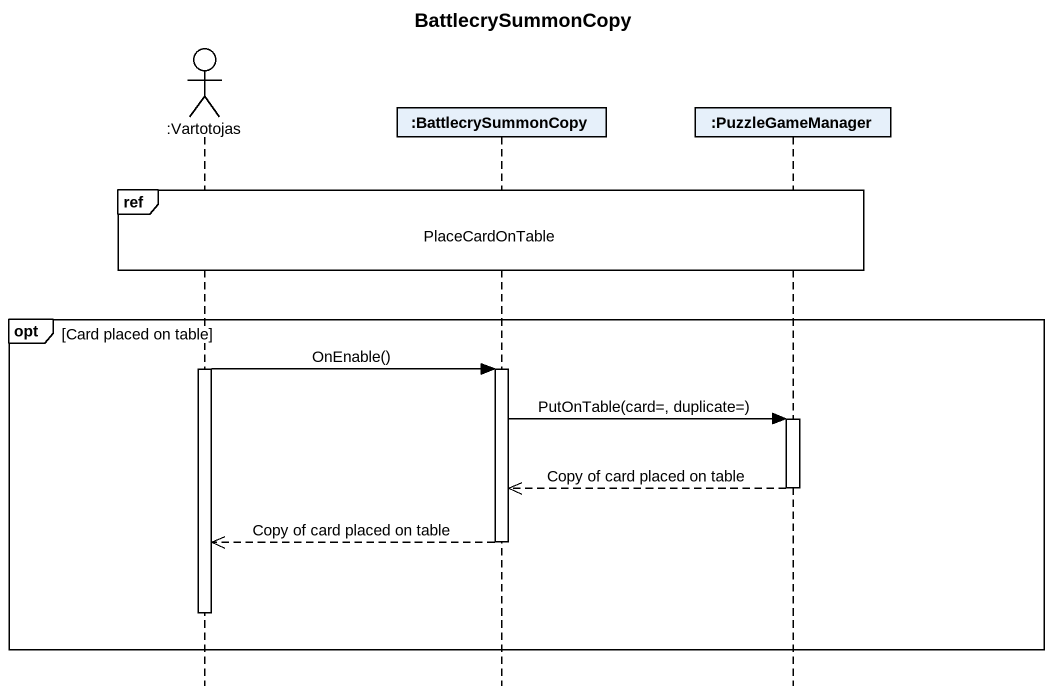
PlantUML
@startuml
title BattlecrySummonCopy
hide footbox
actor ":Vartotojas" as Vartotojas
participant ":BattlecrySummonCopy" as BattlecrySummonCopy
participant ":PuzzleGameManager" as PuzzleGameManager

ref over Vartotojas, BattlecrySummonCopy, PuzzleGameManager : PlaceCardOnTable
opt Card placed on table
  activate Vartotojas
  Vartotojas -> BattlecrySummonCopy : OnEnable()
  activate BattlecrySummonCopy
  BattlecrySummonCopy -> PuzzleGameManager : PutOnTable(card=, duplicate=)
  activate PuzzleGameManager
  PuzzleGameManager -->> BattlecrySummonCopy : Copy of card placed on table
  deactivate PuzzleGameManager
  BattlecrySummonCopy -->> Vartotojas : Copy of card placed on table
  deactivate BattlecrySummonCopy
  deactivate Vartotojas
end
@enduml
